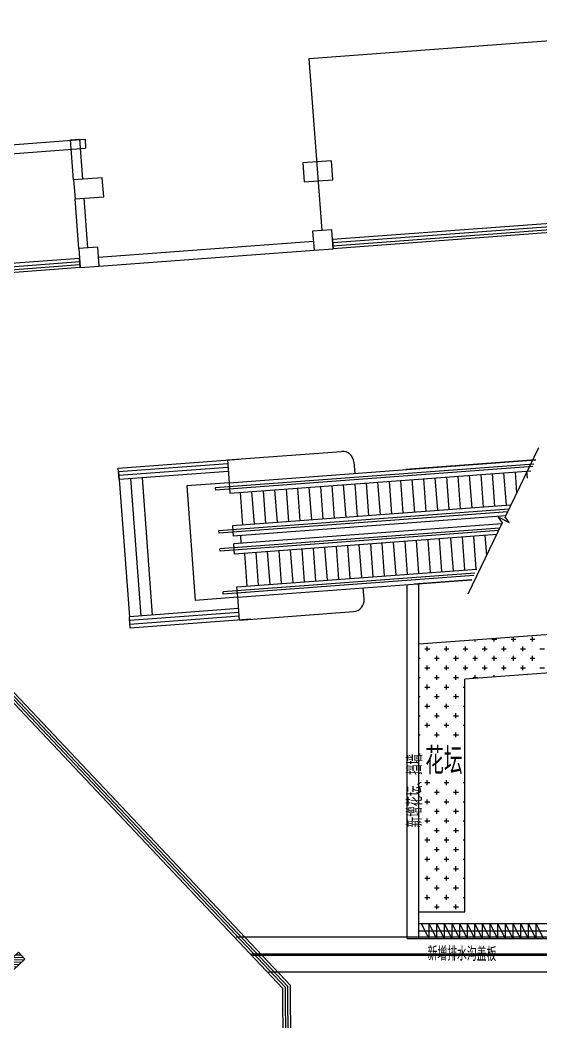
# Model space of a CAD drawing. Header units: millimetres. Extents: x 395197 to 699875, y 745 to 708816.
# Drawn here: x 578829 to 592435, y 592284 to 618481 of the extents above; entities that cross this region are included whole.
import ezdxf

# ---------------------------------------------------------------- set-up
doc = ezdxf.new("R2010")
doc.units = ezdxf.units.MM
doc.layers.add('0-修改拆除', color=4, linetype='Continuous')
doc.layers.add('0-修改新增', color=2, linetype='Continuous')
for name, color, linetype, lineweight in [('0-导向定位-悬挂', 30, 'Continuous', 9), ('COLUMN', 9, 'Continuous', 13), ('LINE', 3, 'Continuous', 9), ('STAIR', 2, 'Continuous', 9), ('WALL', 6, 'Continuous', 20), ('WINDOW', 252, 'Continuous', 9)]:
    doc.layers.add(name, color=color, linetype=linetype, lineweight=lineweight)
doc.styles.add('_HZTXT', font='txt1.shx', dxfattribs={"width": 0.7, "bigfont": 'HZTXT.shx'})

# ---------------------------------------------------------------- blocks, each defined once
blk = doc.blocks.new('_FZHK')
blk.add_lwpolyline([(-0.5, -0.5), (0.5, -0.5), (0.5, 0.5), (-0.5, 0.5)], close=True)
blk = doc.blocks.new('$WINLIB2D$00000001')
for p, q in [((-0.5, 0.5), (0.5, 0.5)), ((-0.5, 0.5), (-0.5, -0.5)), ((0.5, -0.5), (0.5, 0.5)), ((0.5, 0.1667), (-0.5, 0.1667)), ((0.5, -0.1667), (-0.5, -0.1667)), ((-0.5, -0.5), (0.5, -0.5))]:
    blk.add_line(p, q)
blk = doc.blocks.new('A$C36A4015A')
at = {"layer": '0-修改拆除', "color": 8, "linetype": 'ByBlock'}
for p, q in [((621, 3934, 0), (889, 344, 0)), ((22, 3889, 0), (290, 299, 0)), ((321, 3912, 0), (589, 321, 0))]:
    blk.add_line(p, q, dxfattribs=at)
at = {"layer": 'STAIR', "color": 252, "linetype": 'ByBlock', "elevation": 0}
for points in [[(2874, 4102), (22, 3889), (0, 4188), (3151, 4423)], [(2860, 4301), (7, 4089), (22, 3889)], [(2867, 4202), (15, 3989)], [(3142, 512), (290, 299)], [(3157, 313), (305, 100), (290, 299)], [(3464, 235), (313, 0), (290, 299)], [(3150, 412), (298, 199)]]:
    blk.add_lwpolyline(points, dxfattribs=at)
blk = doc.blocks.new('A$C68E935BE')
at = {"layer": '0-导向定位-悬挂', "ltscale": 0.01}
h = blk.add_hatch(dxfattribs=at)
h.set_pattern_fill('ANSI31', color=8, scale=500, angle=-85.733)
h.set_pattern_definition([(319.2670144, (-9892.885, 1721218.55), (40.7834225, 47.3599245), [])])
h.paths.add_polyline_path([(2750, 1085), (2732, 1325), (4986, 1493), (5004, 1253)])
h.paths.add_polyline_path([(18, 881), (0, 1121), (2252, 1289), (2270, 1049)])
at = {"layer": '0-导向定位-悬挂'}
for p, q in [((2723, 1441), (2243, 1405)), ((2243, 1405), (2279, 928)), ((2759, 963), (2723, 1441)), ((2279, 928), (2759, 963))]:
    blk.add_line(p, q, dxfattribs=at)
for points in [[(2750, 1085), (2732, 1325), (4986, 1493), (5004, 1253)], [(18, 881), (0, 1121), (2252, 1289), (2270, 1049)]]:
    blk.add_lwpolyline(points, close=True, dxfattribs=at)
blk = doc.blocks.new('A$C217E3290')
at = {"layer": '0-修改新增', "color": 252, "linetype": 'ByBlock'}
for p, q in [((37761, 12508, 0), (1449, 9798, 0)), ((1149, 2098, 2), (1149, 11355, 2)), ((1449, 2098, 2), (1449, 11355, 2)), ((37761, 11505, 0), (2649, 8885, 0)), ((3921, 9865, 0), (3921, 9983, 0)), ((4421, 9865, 0), (4421, 9990, 0)), ((1671, 9615, 0), (1671, 9740, 0)), ((2171, 9615, 0), (2171, 9740, 0)), ((2421, 9865, 0), (2421, 9871, 0)), ((2671, 9615, 0), (2671, 9740, 0)), ((2921, 9865, 0), (2921, 9908, 0)), ((3171, 9615, 0), (3171, 9740, 0)), ((3359, 9927, 0), (3484, 9927, 0)), ((3421, 9865, 0), (3421, 9945, 0)), ((3671, 9615, 0), (3671, 9740, 0)), ((3859, 9927, 0), (3984, 9927, 0)), ((4171, 9615, 0), (4171, 9740, 0)), ((4359, 9927, 0), (4484, 9927, 0)), ((1609, 9677, 0), (1734, 9677, 0)), ((1921, 9365, 0), (1921, 9490, 0)), ((2109, 9677, 0), (2234, 9677, 0)), ((2421, 9365, 0), (2421, 9490, 0)), ((2609, 9677, 0), (2734, 9677, 0)), ((2921, 9365, 0), (2921, 9490, 0)), ((3109, 9677, 0), (3234, 9677, 0)), ((3421, 9365, 0), (3421, 9490, 0)), ((3609, 9677, 0), (3734, 9677, 0)), ((3921, 9365, 0), (3921, 9490, 0)), ((4109, 9677, 0), (4234, 9677, 0)), ((4421, 9365, 0), (4421, 9490, 0)), ((4609, 9677, 0), (4734, 9677, 0)), ((1449, 9427, 0), (1484, 9427, 0)), ((1609, 9177, 0), (1734, 9177, 0)), ((1671, 9115, 0), (1671, 9240, 0)), ((1859, 9427, 0), (1984, 9427, 0)), ((2109, 9177, 0), (2234, 9177, 0)), ((2171, 9115, 0), (2171, 9240, 0)), ((2359, 9427, 0), (2484, 9427, 0)), ((2609, 9177, 0), (2734, 9177, 0)), ((2671, 9115, 0), (2671, 9240, 0)), ((2859, 9427, 0), (2984, 9427, 0)), ((3109, 9177, 0), (3234, 9177, 0)), ((3171, 9115, 0), (3171, 9240, 0)), ((3359, 9427, 0), (3484, 9427, 0)), ((3609, 9177, 0), (3734, 9177, 0)), ((3671, 9115, 0), (3671, 9240, 0)), ((3859, 9427, 0), (3984, 9427, 0)), ((4109, 9177, 0), (4234, 9177, 0)), ((4171, 9115, 0), (4171, 9240, 0)), ((4359, 9427, 0), (4484, 9427, 0)), ((4609, 9177, 0), (4734, 9177, 0)), ((1449, 8927, 0), (1484, 8927, 0)), ((1859, 8927, 0), (1984, 8927, 0)), ((1921, 8865, 0), (1921, 8990, 0)), ((2359, 8927, 0), (2484, 8927, 0)), ((2421, 8865, 0), (2421, 8990, 0)), ((2859, 8927, 0), (2984, 8927, 0)), ((2921, 8905, 0), (2921, 8990, 0)), ((3421, 8943, 0), (3421, 8990, 0)), ((3921, 8980, 0), (3921, 8990, 0)), ((1609, 8677, 0), (1734, 8677, 0)), ((1671, 8615, 0), (1671, 8740, 0)), ((2109, 8677, 0), (2234, 8677, 0)), ((2171, 8615, 0), (2171, 8740, 0)), ((2609, 8677, 0), (2649, 8677, 0)), ((2649, 2798, 2), (2649, 8885, 2)), ((1449, 8427, 0), (1484, 8427, 0)), ((1859, 8427, 0), (1984, 8427, 0)), ((1921, 8365, 0), (1921, 8490, 0)), ((2359, 8427, 0), (2484, 8427, 0)), ((2421, 8365, 0), (2421, 8490, 0)), ((1609, 8177, 0), (1734, 8177, 0)), ((1671, 8115, 0), (1671, 8240, 0)), ((2109, 8177, 0), (2234, 8177, 0)), ((2171, 8115, 0), (2171, 8240, 0)), ((2609, 8177, 0), (2649, 8177, 0)), ((1449, 7927, 0), (1484, 7927, 0)), ((1859, 7927, 0), (1984, 7927, 0)), ((1921, 7865, 0), (1921, 7990, 0)), ((2359, 7927, 0), (2484, 7927, 0)), ((2421, 7865, 0), (2421, 7990, 0)), ((1609, 7677, 0), (1734, 7677, 0)), ((1671, 7615, 0), (1671, 7740, 0)), ((2109, 7677, 0), (2234, 7677, 0)), ((2171, 7615, 0), (2171, 7740, 0)), ((2609, 7677, 0), (2649, 7677, 0)), ((1449, 7427, 0), (1484, 7427, 0)), ((1859, 7427, 0), (1984, 7427, 0)), ((1921, 7365, 0), (1921, 7490, 0)), ((2359, 7427, 0), (2484, 7427, 0)), ((2421, 7365, 0), (2421, 7490, 0)), ((1449, 6927, 0), (1484, 6927, 0)), ((1449, 6427, 0), (1484, 6427, 0)), ((1609, 6177, 0), (1734, 6177, 0)), ((1671, 6115, 0), (1671, 6240, 0)), ((2109, 6177, 0), (2234, 6177, 0)), ((2171, 6115, 0), (2171, 6240, 0)), ((2609, 6177, 0), (2649, 6177, 0)), ((1449, 5927, 0), (1484, 5927, 0)), ((1859, 5927, 0), (1984, 5927, 0)), ((1921, 5865, 0), (1921, 5990, 0)), ((2359, 5927, 0), (2484, 5927, 0)), ((2421, 5865, 0), (2421, 5990, 0)), ((1609, 5677, 0), (1734, 5677, 0)), ((1671, 5615, 0), (1671, 5740, 0)), ((2109, 5677, 0), (2234, 5677, 0)), ((2171, 5615, 0), (2171, 5740, 0)), ((2609, 5677, 0), (2649, 5677, 0)), ((1671, 5115, 0), (1671, 5240, 0)), ((1859, 5427, 0), (1984, 5427, 0)), ((1921, 5365, 0), (1921, 5490, 0)), ((2171, 5115, 0), (2171, 5240, 0)), ((2359, 5427, 0), (2484, 5427, 0)), ((2421, 5365, 0), (2421, 5490, 0)), ((1609, 5177, 0), (1734, 5177, 0)), ((1921, 4865, 0), (1921, 4990, 0)), ((2109, 5177, 0), (2234, 5177, 0)), ((2421, 4865, 0), (2421, 4990, 0)), ((2609, 5177, 0), (2649, 5177, 0)), ((1671, 4615, 0), (1671, 4740, 0)), ((1859, 4927, 0), (1984, 4927, 0)), ((2171, 4615, 0), (2171, 4740, 0)), ((2359, 4927, 0), (2484, 4927, 0)), ((1609, 4677, 0), (1734, 4677, 0)), ((1921, 4365, 0), (1921, 4490, 0)), ((2109, 4677, 0), (2234, 4677, 0)), ((2421, 4365, 0), (2421, 4490, 0)), ((2609, 4677, 0), (2649, 4677, 0)), ((1671, 4115, 0), (1671, 4240, 0)), ((1859, 4427, 0), (1984, 4427, 0)), ((2171, 4115, 0), (2171, 4240, 0)), ((2359, 4427, 0), (2484, 4427, 0)), ((1609, 4177, 0), (1734, 4177, 0)), ((1921, 3865, 0), (1921, 3990, 0)), ((2109, 4177, 0), (2234, 4177, 0)), ((2421, 3865, 0), (2421, 3990, 0)), ((2609, 4177, 0), (2649, 4177, 0)), ((1609, 3677, 0), (1734, 3677, 0)), ((1671, 3615, 0), (1671, 3740, 0)), ((1859, 3927, 0), (1984, 3927, 0)), ((2109, 3677, 0), (2234, 3677, 0)), ((2171, 3615, 0), (2171, 3740, 0)), ((2359, 3927, 0), (2484, 3927, 0)), ((2609, 3677, 0), (2649, 3677, 0)), ((1859, 3427, 0), (1984, 3427, 0)), ((1921, 3365, 0), (1921, 3490, 0)), ((2359, 3427, 0), (2484, 3427, 0)), ((2421, 3365, 0), (2421, 3490, 0)), ((1609, 3177, 0), (1734, 3177, 0)), ((1671, 3115, 0), (1671, 3240, 0)), ((2109, 3177, 0), (2234, 3177, 0)), ((2171, 3115, 0), (2171, 3240, 0)), ((2609, 3177, 0), (2649, 3177, 0)), ((1859, 2927, 0), (1984, 2927, 0)), ((1921, 2865, 0), (1921, 2990, 0)), ((2359, 2927, 0), (2484, 2927, 0)), ((2421, 2865, 0), (2421, 2990, 0)), ((1449, 2798, 2), (2649, 2798, 2))]:
    blk.add_line(p, q, dxfattribs=at)
at = {"layer": '0-修改新增', "color": 252, "linetype": 'ByBlock', "elevation": 2}
for points in [[(1449, 2498), (16909, 2498)], [(1509, 2498), (1709, 2098)], [(1709, 2498), (1709, 2098)], [(1709, 2498), (1909, 2098)], [(1909, 2498), (1909, 2098)], [(1909, 2498), (2109, 2098)], [(2109, 2498), (2109, 2098)], [(2109, 2498), (2309, 2098)], [(2309, 2498), (2309, 2098)], [(2309, 2498), (2509, 2098)], [(2509, 2498), (2509, 2098)], [(2509, 2498), (2709, 2098)], [(2709, 2498), (2709, 2098)], [(2709, 2498), (2909, 2098)], [(2909, 2498), (2909, 2098)], [(2909, 2498), (3109, 2098)], [(3109, 2498), (3109, 2098)], [(3109, 2498), (3309, 2098)], [(3309, 2498), (3309, 2098)], [(3309, 2498), (3509, 2098)], [(3509, 2498), (3509, 2098)], [(3509, 2498), (3709, 2098)], [(3709, 2498), (3709, 2098)], [(3709, 2498), (3909, 2098)], [(3909, 2498), (3909, 2098)], [(3909, 2498), (4109, 2098)], [(4109, 2498), (4109, 2098)], [(4109, 2498), (4309, 2098)], [(4309, 2498), (4309, 2098)], [(4309, 2498), (4509, 2098)], [(4509, 2498), (4509, 2098)], [(4509, 2498), (4709, 2098)], [(1149, 2098), (16909, 2098)], [(1449, 2298), (16909, 2298)]]:
    blk.add_lwpolyline(points, dxfattribs=at)
at = {"layer": 'STAIR', "color": 252, "linetype": 'ByBlock'}
blk.add_line((22, 10970, 0), (0, 11269, 0), dxfattribs=at)
at = {"layer": '0-修改拆除', "linetype": 'ByBlock', "style": '_HZTXT', "width": 0.7}
blk.add_text('花坛', height=700, dxfattribs=at).set_placement((1616, 6395, 0))

msp = doc.modelspace()

# ---------------------------------------------------------------- linework, layer by layer
at = {"layer": '0-导向定位-悬挂', "color": 8, "linetype": 'ByBlock', "elevation": 0}
for points in [[(585320, 593599), (606417, 593599), (606417, 594499), (584471, 594499)], [(584876, 594069), (606417, 594069)], [(584914, 594029), (606417, 594029)]]:
    msp.add_lwpolyline(points, dxfattribs=at)
at = {"layer": 'LINE', "color": 252}
for p, q in [((592370, 607293, 0), (591500, 605488, 0)), ((584291, 606381, 0), (583184, 606299, 0)), ((583184, 606299, 0), (583407, 603307, 0)), ((591463, 605410, 0), (591319, 605479, 0)), ((591319, 605479, 0), (591425, 605332, 0)), ((591463, 605410, 0), (591606, 605341, 0)), ((591606, 605341, 0), (591500, 605488, 0)), ((591425, 605332, 0), (590528, 603471, 0)), ((584514, 603390, 0), (583407, 603307, 0))]:
    msp.add_line(p, q, dxfattribs=at)
at = {"layer": 'STAIR', "color": 252, "linetype": 'ByBlock'}
for p, q in [((586385, 617476, 0), (599847, 618481, 0)), ((586720, 612980, 0), (586385, 617476, 0)), ((584246, 606980, 0), (587228, 607202, 0)), ((584291, 606381, 0), (592302, 606979, 0)), ((592302, 606979, 0), (588902, 606725, 0)), ((592250, 606870, 0), (583929, 606249, 0)), ((592220, 606808, 0), (583934, 606189, 0)), ((587549, 606925, 0), (587571, 606626, 0)), ((584311, 606112, 0), (592167, 606698, 0)), ((589067, 606467, 0), (589131, 605609, 0)), ((589367, 606489, 0), (589431, 605632, 0)), ((589666, 606512, 0), (589730, 605654, 0)), ((589965, 606534, 0), (590029, 605676, 0)), ((590264, 606556, 0), (590328, 605699, 0)), ((590563, 606579, 0), (590627, 605721, 0)), ((590862, 606601, 0), (590926, 605743, 0)), ((591162, 606623, 0), (591226, 605766, 0)), ((591461, 606646, 0), (591525, 605788, 0)), ((591760, 606668, 0), (591801, 606112, 0)), ((592059, 606690, 0), (592073, 606503, 0)), ((584291, 606381, 0), (584311, 606112, 0)), ((585477, 606199, 0), (585541, 605342, 0)), ((585777, 606222, 0), (585841, 605364, 0)), ((586076, 606244, 0), (586140, 605386, 0)), ((586375, 606266, 0), (586439, 605409, 0)), ((586674, 606288, 0), (586738, 605431, 0)), ((586973, 606311, 0), (587037, 605453, 0)), ((587272, 606333, 0), (587336, 605475, 0)), ((587572, 606355, 0), (587636, 605498, 0)), ((587871, 606378, 0), (587935, 605520, 0)), ((588170, 606400, 0), (588234, 605542, 0)), ((588469, 606422, 0), (588533, 605565, 0)), ((588768, 606445, 0), (588832, 605587, 0)), ((584580, 606132, 0), (584644, 605275, 0)), ((584879, 606155, 0), (584943, 605297, 0)), ((585178, 606177, 0), (585242, 605319, 0)), ((591597, 605688, 0), (584013, 605122, 0)), ((591650, 605797, 0), (584375, 605255, 0)), ((591567, 605626, 0), (584018, 605062, 0)), ((591514, 605516, 0), (584395, 604985, 0)), ((591361, 605199, 0), (584048, 604654, 0)), ((584375, 605255, 0), (584395, 604985, 0)), ((591414, 605308, 0), (584410, 604786, 0)), ((591331, 605137, 0), (584053, 604594, 0)), ((591279, 605028, 0), (584430, 604517, 0)), ((584609, 604801, 0), (584594, 605000, 0)), ((589550, 604036, 0), (589486, 604894, 0)), ((589849, 604059, 0), (589785, 604916, 0)), ((590148, 604081, 0), (590084, 604938, 0)), ((590447, 604103, 0), (590383, 604961, 0)), ((590746, 604125, 0), (590682, 604983, 0)), ((591020, 604491, 0), (590981, 605005, 0)), ((584430, 604517, 0), (584410, 604786, 0)), ((585960, 603768, 0), (585896, 604626, 0)), ((586259, 603791, 0), (586195, 604648, 0)), ((586558, 603813, 0), (586494, 604671, 0)), ((586857, 603835, 0), (586793, 604693, 0)), ((587156, 603858, 0), (587092, 604715, 0)), ((587455, 603880, 0), (587391, 604738, 0)), ((587755, 603902, 0), (587691, 604760, 0)), ((588054, 603925, 0), (587990, 604782, 0)), ((588353, 603947, 0), (588289, 604805, 0)), ((588652, 603969, 0), (588588, 604827, 0)), ((588951, 603992, 0), (588887, 604849, 0)), ((589250, 604014, 0), (589186, 604871, 0)), ((584763, 603679, 0), (584699, 604537, 0)), ((585062, 603701, 0), (584998, 604559, 0)), ((585361, 603724, 0), (585297, 604581, 0)), ((585660, 603746, 0), (585596, 604604, 0)), ((584494, 603659, 0), (590761, 604127, 0)), ((590708, 604017, 0), (584133, 603527, 0)), ((590678, 603955, 0), (584137, 603467, 0)), ((584514, 603390, 0), (590626, 603846, 0)), ((590626, 603846, 0), (589126, 603734, 0)), ((584514, 603390, 0), (584494, 603659, 0)), ((587817, 603335, 0), (587795, 603634, 0)), ((584558, 602791, 0), (587540, 603014, 0))]:
    msp.add_line(p, q, dxfattribs=at)
at = {"layer": 'STAIR'}
for p, q in [((585823, 593211, 0), (571323, 608580, 0)), ((585893, 593239, 0), (571374, 608628, 0)), ((585693, 593159, 0), (571228, 608491, 0)), ((585763, 593187, 0), (571279, 608539, 0)), ((585705, 589831, -3), (585693, 593159, 14)), ((585775, 589831, -3), (585763, 593187, 14)), ((585835, 589832, -3), (585823, 593211, 14)), ((585905, 589832, -3), (585893, 593239, 15))]:
    msp.add_line(p, q, dxfattribs=at)
at = {"layer": 'STAIR', "color": 252}
for p, q in [((583929, 606249, 0), (583934, 606189, 0)), ((584013, 605122, 0), (584018, 605062, 0)), ((584053, 604594, 0), (584048, 604654, 0)), ((584137, 603467, 0), (584133, 603527, 0))]:
    msp.add_line(p, q, dxfattribs=at)
at = {"layer": 'STAIR', "color": 252, "linetype": 'ByBlock', "elevation": 0}
for points in [[(584246, 606980), (584291, 606381)], [(584558, 602791), (584514, 603390)]]:
    msp.add_lwpolyline(points, dxfattribs=at)
at = {"layer": 'STAIR', "color": 252, "linetype": 'ByBlock'}
for centre, start, end in [((587250, 606903, 0), 4.267, 94.267), ((587518, 603313, 0), 274.267, 4.267)]:
    msp.add_arc(centre, 300, start, end, dxfattribs=at)
at = {"layer": 'WALL', "color": 252}
for p, q in [((577758, 615160, 0), (580526, 615366, 0)), ((580151, 615348, 0), (580390, 615366, 0)), ((580468, 614319, 0), (580390, 615366, 0)), ((580526, 615366, 0), (580543, 615127, 0)), ((577896, 614929, 0), (580543, 615127, 0)), ((580229, 614301, 0), (580151, 615348, 0)), ((580363, 612506, 0), (580266, 613803, 0)), ((580602, 612524, 0), (580506, 613820, 0)), ((580881, 612284, 0), (586490, 612703, 0)), ((580899, 612045, 0), (586508, 612463, 0))]:
    msp.add_line(p, q, dxfattribs=at)

# ---------------------------------------------------------------- block references
at = {"layer": '0-修改新增', "color": 3, "linetype": 'ByBlock'}
msp.add_blockref('A$C36A4015A', (581394, 602579, 0), dxfattribs=at)
at = {"layer": '0-导向定位-悬挂', "color": 3, "linetype": 'ByBlock'}
msp.add_blockref('A$C217E3290', (587795, 592365, 0), dxfattribs=at)
at = {"layer": '0-导向定位-悬挂', "color": 3, "linetype": 'ByBlock', "rotation": 39.0657295473355}
msp.add_blockref('A$C68E935BE', (575861, 589804, 0), dxfattribs=at)
at = {"layer": 'COLUMN'}
for p, xscale, yscale, zscale, rotation in [((586605, 614526, 0), 750.0000000001763, 499.9999999997227, 499.9999999999999, 4.267014395991078), ((580622, 614080, 0), 750.0000000001763, 499.9999999997227, 499.9999999999999, 4.267014395991078), ((586739, 612731, 0), 499.9999999998391, 499.9999999998391, 499.9999999998391, 4.267014395973064), ((580631, 612275, 0), 499.9999999998391, 499.9999999998391, 499.9999999998391, 4.267014395973064)]:
    msp.add_blockref('_FZHK', p, dxfattribs=dict(at, xscale=xscale, yscale=yscale, zscale=zscale, rotation=rotation))
at = {"layer": 'WINDOW', "color": 252, "yscale": 240.0000000000007, "rotation": 184.2670144057474}
for p, xscale, zscale in [((590987, 612918, 0), 8000.000000000477, -8000.000000000482), ((579254, 612042, 0), 2280.000000000006, -2280.000000000005)]:
    msp.add_blockref('$WINLIB2D$00000001', p, dxfattribs=dict(at, xscale=xscale, zscale=zscale))

# ---------------------------------------------------------------- texts
at = {"layer": '0-修改拆除', "linetype": 'ByBlock', "style": '_HZTXT', "width": 0.7}
msp.add_text('新增花坛、挡墙', height=392, rotation=89.8915, dxfattribs=at).set_placement((589333, 597370, 0))
at = {"layer": '0-修改新增', "linetype": 'ByBlock', "style": '_HZTXT', "width": 0.7}
msp.add_text('新增排水沟盖板', height=367.5, rotation=359.3886, dxfattribs=at).set_placement((589469, 593893, 0))

doc.saveas('drawing.dxf')
